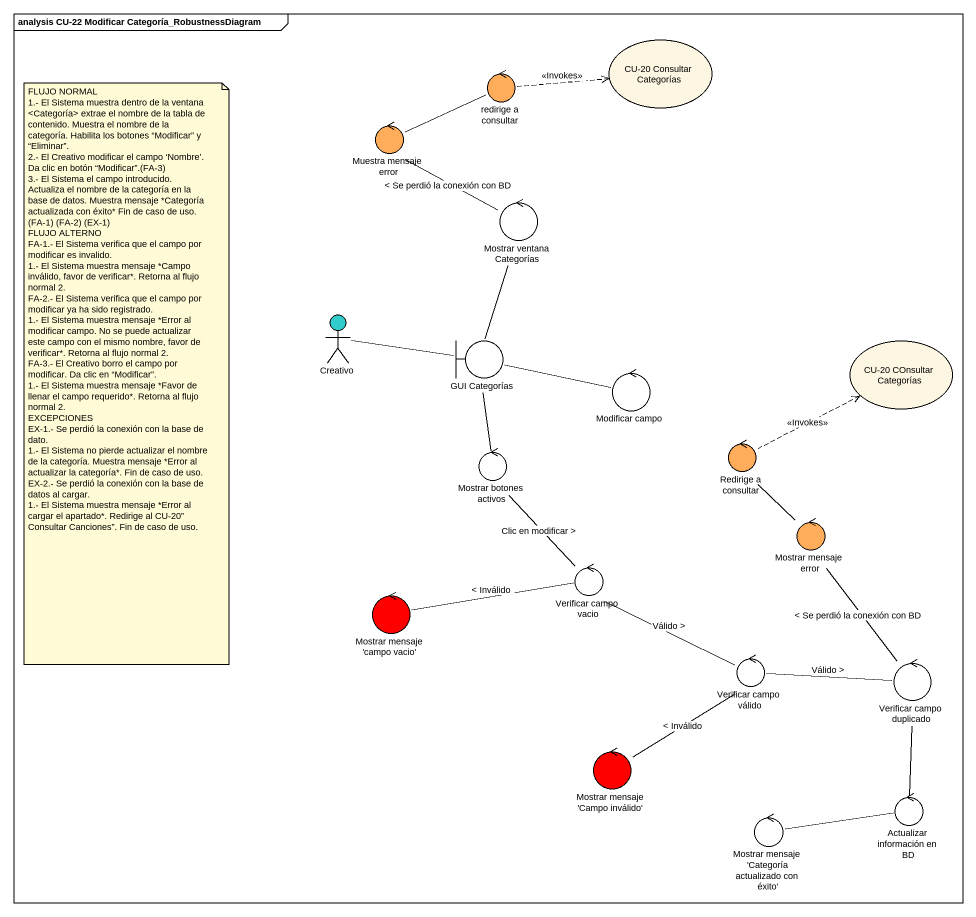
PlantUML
@startuml
mainframe analysis CU-22 Modificar Categoría_RobustnessDiagram
usecase "CU-20 Consultar Categorías" as CU_20_Consultar_Categorías
control "redirige a consultar" as redirige_a_consultar #FFAD5B
control "Muestra mensaje error" as Muestra_mensaje_error #FFAD5B
control "Mostrar ventana Categorías" as Mostrar_ventana_Categorías
actor Creativo #33CCCC
boundary "GUI Categorías" as GUI_Categorías
usecase "CU-20 COnsultar Categorías" as CU_20_COnsultar_Categorías
control "Modificar campo" as Modificar_campo
control "Mostrar botones activos" as Mostrar_botones_activos
control "Redirige a consultar" as Redirige_a_consultar #FFAD5B
control "Mostrar mensaje error" as Mostrar_mensaje_error #FFAD5B
control "Mostrar mensaje 'campo vacio'" as Mostrar_mensaje_campo_vacio #FF0000
control "Verificar campo vacio" as Verificar_campo_vacio
control "Verificar campo válido" as Verificar_campo_válido
control "Verificar campo duplicado" as Verificar_campo_duplicado
control "Mostrar mensaje 'Campo inválido'" as Mostrar_mensaje_Campo #FF0000
control "Mostrar mensaje 'Categoría actualizado con éxito'" as Mostrar_mensaje_Categoría
control "Actualizar información en BD" as Actualizar_información_en_BD
redirige_a_consultar .right.> CU_20_Consultar_Categorías : <<Invokes>>
Muestra_mensaje_error -right- redirige_a_consultar
Mostrar_ventana_Categorías -up- Muestra_mensaje_error : < Se perdió la conexión con BD
Creativo -right- GUI_Categorías
GUI_Categorías -up- Mostrar_ventana_Categorías
GUI_Categorías -right- Modificar_campo
GUI_Categorías -- Mostrar_botones_activos
Mostrar_botones_activos -- Verificar_campo_vacio : Clic en modificar >
Redirige_a_consultar .right.> CU_20_COnsultar_Categorías : <<Invokes>>
Mostrar_mensaje_error -up- Redirige_a_consultar
Verificar_campo_vacio -left- Mostrar_mensaje_campo_vacio : < Inválido
Verificar_campo_vacio -right- Verificar_campo_válido : Válido >
Verificar_campo_válido -right- Verificar_campo_duplicado : Válido >
Verificar_campo_válido -- Mostrar_mensaje_Campo : < Inválido
Verificar_campo_duplicado -up- Mostrar_mensaje_error : < Se perdió la conexión con BD
Verificar_campo_duplicado -- Actualizar_información_en_BD
Actualizar_información_en_BD -left- Mostrar_mensaje_Categoría
note as N1
  FLUJO NORMAL
  1.- El Sistema muestra dentro de la ventana <Categoría> extrae el nombre de la tabla de contenido. Muestra el nombre de la categoría. Habilita los botones “Modificar” y “Eliminar”.
  2.- El Creativo modificar el campo ‘Nombre’. Da clic en botón “Modificar”.(FA-3)
  3.- El Sistema el campo introducido. Actualiza el nombre de la categoría en la base de datos. Muestra mensaje *Categoría actualizada con éxito* Fin de caso de uso. (FA-1) (FA-2) (EX-1)
  FLUJO ALTERNO
  FA-1.- El Sistema verifica que el campo por modificar es invalido.
  1.- El Sistema muestra mensaje *Campo inválido, favor de verificar*. Retorna al flujo normal 2.
  FA-2.- El Sistema verifica que el campo por modificar ya ha sido registrado.
  1.- El Sistema muestra mensaje *Error al modificar campo. No se puede actualizar este campo con el mismo nombre, favor de verificar*. Retorna al flujo normal 2.
  FA-3.- El Creativo borro el campo por modificar. Da clic en “Modificar”.
  1.- El Sistema muestra mensaje *Favor de llenar el campo requerido*. Retorna al flujo normal 2.
  EXCEPCIONES
  EX-1.- Se perdió la conexión con la base de dato.
  1.- El Sistema no pierde actualizar el nombre de la categoría. Muestra mensaje *Error al actualizar la categoría*. Fin de caso de uso.
  EX-2.- Se perdió la conexión con la base de datos al cargar.
  1.- El Sistema muestra mensaje *Error al cargar el apartado*. Redirige al CU-20” Consultar Canciones”. Fin de caso de uso.
end note
@enduml
